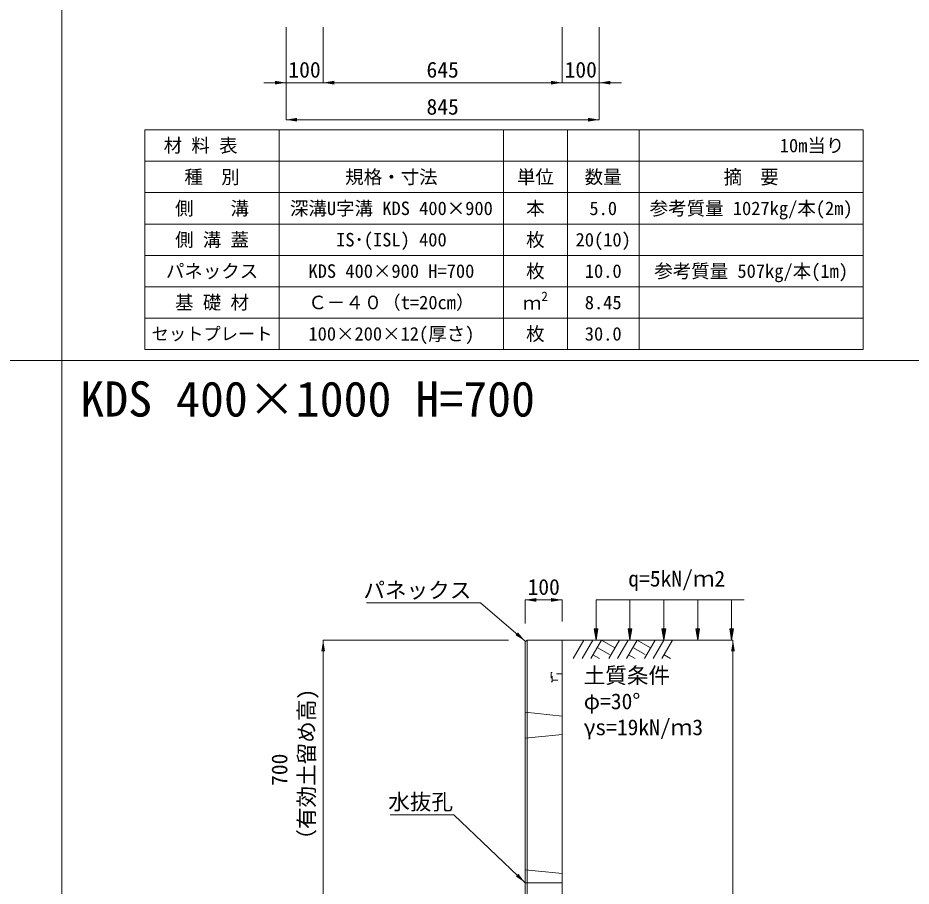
# Model space of a CAD drawing. Units: millimetres at full size. Extents: x 172874 to 217143, y 854931 to 903297.
# Drawn here: x 183556 to 185966, y 857312 to 859656 of the extents above; entities that cross this region are included whole.
import ezdxf
from ezdxf.enums import TextEntityAlignment as Align

# ---------------------------------------------------------------- set-up
doc = ezdxf.new("R2010")
doc.units = ezdxf.units.MM
doc.header["$LTSCALE"] = 20
for name, pattern in [('DASHED', [7.5, 6, -1.5]), ('USER1', [28.575, 19.05, -3.175, 3.175, -3.175]), ('USER3', [1.35, 0.75, -0.6])]:
    doc.linetypes.add(name, pattern=pattern)
for name, color, linetype, lineweight in [('0_2', 7, 'Continuous', 20), ('Defpoints_3', 8, 'Continuous', 0), ('パネックスKDS', 2, 'Continuous', 13), ('図枠', 5, 'Continuous', 13), ('寸法・材料表', 7, 'Continuous', 13), ('寸法線', 7, 'Continuous', 13), ('引出線', 4, 'Continuous', 13), ('補助線', 8, 'Continuous', 13), ('ｲﾝｻｰﾄ', 3, 'USER3', 5), ('ﾊｯﾁﾝｸﾞ', 7, 'Continuous', 5)]:
    doc.layers.add(name, color=color, linetype=linetype, lineweight=lineweight)
doc.layers.add('文字', color=7, linetype='Continuous')
doc.styles.add('ＭＳ ゴシック', font='')
doc.styles.add('ＭＳ Ｐゴシック', font='')
doc.styles.get('ＭＳ ゴシック').set_extended_font_data('MS Gothic')
doc.styles.get('ＭＳ Ｐゴシック').set_extended_font_data('MS PGothic')

# ---------------------------------------------------------------- blocks, each defined once
blk = doc.blocks.new('filled_arrow')
at = {"color": 0, "linetype": 'Continuous', "lineweight": -2}
blk.add_solid([(7.5, 1.25), (0, 0), (7.5, -1.25)], dxfattribs=at)

msp = doc.modelspace()

# ---------------------------------------------------------------- hatches: boundary and pattern name
at = {"layer": '寸法線'}
for points in [[(185121.11, 858006.42), (185116.11, 857976.42), (185111.11, 858006.42)], [(185212.53, 858006.42), (185207.53, 857976.42), (185202.53, 858006.42)], [(185303.94, 858006.42), (185298.94, 857976.42), (185293.94, 858006.42)], [(185395.35, 858006.42), (185390.35, 857976.42), (185385.35, 858006.42)], [(185486.77, 858006.42), (185481.77, 857976.42), (185476.77, 858006.42)], [(185486.77, 858006.42), (185481.77, 857976.42), (185476.77, 858006.42)]]:
    msp.add_hatch(color=256, dxfattribs=at).paths.add_polyline_path(points)

# ---------------------------------------------------------------- linework, layer by layer
at = {"layer": '0_2'}
msp.add_line((185024.7, 857976.42), (185424.7, 857976.42), dxfattribs=at)
at = {"layer": 'Defpoints_3'}
for p, q in [((183898.25, 859354.4), (185837.15, 859354.4)), ((183898.25, 859354.4), (183898.25, 859269.22)), ((184261.25, 859354.4), (184261.25, 859269.22)), ((184866.25, 859354.4), (184866.25, 859269.22)), ((185038.55, 859354.4), (185038.55, 859269.22)), ((185232.15, 859354.4), (185232.15, 859269.22)), ((185837.15, 859354.4), (185837.15, 859269.22))]:
    msp.add_line(p, q, dxfattribs=at)
at = {"layer": 'パネックスKDS'}
for p, q in [((184924.7, 857971.42), (184929.7, 857976.42)), ((184924.7, 857276.42), (184924.7, 857971.42)), ((184929.7, 857976.42), (185024.7, 857976.42)), ((185024.7, 856081.42), (185024.7, 857976.42))]:
    msp.add_line(p, q, dxfattribs=at)
at = {"layer": 'パネックスKDS', "lineweight": 5}
msp.add_line((184929.7, 857276.42), (184929.7, 857976.42), dxfattribs=at)
at = {"layer": 'パネックスKDS', "linetype": 'DASHED', "lineweight": 9}
for p, q in [((184924.7, 857781.42), (185024.7, 857771.42)), ((184924.7, 857711.42), (185024.7, 857721.42)), ((184924.7, 857356.42), (185024.7, 857346.42))]:
    msp.add_line(p, q, dxfattribs=at)
at = {"layer": '図枠'}
for p, q in [((183674.21, 874031.02), (183674.21, 854931.02)), ((172874.21, 858731.02), (193274.21, 858731.02))]:
    msp.add_line(p, q, dxfattribs=at)
at = {"layer": '寸法・材料表'}
for p, q in [((183898.25, 859269.22), (185837.15, 859269.22)), ((183898.25, 859269.22), (183898.25, 858761.02)), ((184261.25, 859269.22), (184261.25, 858761.02)), ((184866.25, 859269.22), (184866.25, 858761.02)), ((185038.55, 859269.22), (185038.55, 858761.02)), ((185232.15, 859269.22), (185232.15, 858761.02)), ((185837.15, 859269.22), (185837.15, 858761.02)), ((183898.25, 859184.52), (185837.15, 859184.52)), ((183898.25, 859099.82), (185837.15, 859099.82)), ((183898.25, 859015.12), (185837.15, 859015.12)), ((183898.25, 858930.42), (185837.15, 858930.42)), ((183898.25, 858845.72), (185837.15, 858845.72)), ((183898.25, 858761.02), (185837.15, 858761.02))]:
    msp.add_line(p, q, dxfattribs=at)
at = {"layer": '寸法線'}
for p, q in [((184279.31, 859631.42), (184279.31, 859481.42)), ((184279.31, 859631.42), (184279.31, 859381.42)), ((184379.31, 859631.42), (184379.31, 859481.42)), ((184379.31, 859631.42), (184379.31, 859481.42)), ((185024.7, 859631.42), (185024.7, 859481.42)), ((185024.7, 859631.42), (185024.7, 859481.42)), ((185124.7, 859631.42), (185124.7, 859481.42)), ((185124.7, 859631.42), (185124.7, 859381.42)), ((184219.31, 859481.42), (184439.31, 859481.42)), ((184379.31, 859481.42), (185024.7, 859481.42)), ((184964.7, 859481.42), (185184.7, 859481.42)), ((185124.7, 859381.42), (184279.31, 859381.42)), ((184924.7, 858084.97), (185024.7, 858084.97)), ((184924.7, 858021.42), (184924.7, 858084.97)), ((185024.7, 858026.42), (185024.7, 858084.97)), ((184379.7, 857276.42), (184379.7, 857976.42)), ((184879.7, 857976.42), (184379.7, 857976.42)), ((185074.7, 857976.42), (185485.54, 857976.42)), ((185485.54, 856081.42), (185485.54, 857976.42))]:
    msp.add_line(p, q, dxfattribs=at)
at = {"layer": '寸法線', "lineweight": 9}
for p, q in [((185516.11, 858084.97), (185116.11, 858084.97)), ((185116.11, 858006.42), (185116.11, 858084.97)), ((185207.53, 858006.42), (185207.53, 858084.97)), ((185298.94, 858006.42), (185298.94, 858084.97)), ((185390.35, 858006.42), (185390.35, 858084.97)), ((185481.77, 858006.42), (185481.77, 858084.97))]:
    msp.add_line(p, q, dxfattribs=at)
for points in [[(185121.11, 858006.42), (185116.11, 857976.42), (185111.11, 858006.42)], [(185212.53, 858006.42), (185207.53, 857976.42), (185202.53, 858006.42)], [(185303.94, 858006.42), (185298.94, 857976.42), (185293.94, 858006.42)], [(185395.35, 858006.42), (185390.35, 857976.42), (185385.35, 858006.42)], [(185486.77, 858006.42), (185481.77, 857976.42), (185476.77, 858006.42)], [(185486.77, 858006.42), (185481.77, 857976.42), (185476.77, 858006.42)]]:
    msp.add_lwpolyline(points, close=True, dxfattribs=at)
at = {"layer": '引出線'}
for points in [[(184924.7, 857973.92), (184804.49, 858077.38), (184496.24, 858077.38)], [(184924.7, 857321.42), (184732.24, 857504.87), (184560.5, 857504.87)]]:
    msp.add_lwpolyline(points, dxfattribs=at)
at = {"layer": '補助線', "linetype": 'USER1'}
msp.add_line((184924.7, 857321.42), (185004.7, 857321.42), dxfattribs=at)
at = {"layer": '補助線'}
msp.add_line((184924.7, 857321.42), (185024.7, 857321.42), dxfattribs=at)
at = {"layer": 'ｲﾝｻｰﾄ'}
for p, q in [((184994.7, 857888.92), (184994.7, 857863.92)), ((184997.7, 857888.92), (184994.7, 857888.92)), ((184997.7, 857863.92), (184997.7, 857888.92)), ((184994.7, 857863.92), (184997.7, 857863.92)), ((185024.7, 857884.92), (184997.7, 857884.92)), ((184997.7, 857867.92), (185024.7, 857867.92))]:
    msp.add_line(p, q, dxfattribs=at)
at = {"layer": 'ﾊｯﾁﾝｸﾞ', "lineweight": 9}
for p, q in [((185083.35, 857976.41), (185054.7, 857926.79)), ((185106.97, 857976.41), (185078.32, 857926.79)), ((185130.59, 857976.41), (185101.94, 857926.79)), ((185130.59, 857976.41), (185167.16, 857955.3)), ((185179.35, 857976.41), (185150.7, 857926.79)), ((185202.97, 857976.41), (185174.32, 857926.79)), ((185226.59, 857976.41), (185197.94, 857926.79)), ((185226.59, 857976.41), (185263.16, 857955.3)), ((185275.35, 857976.41), (185246.7, 857926.79)), ((185298.97, 857976.41), (185270.32, 857926.79)), ((185322.59, 857976.41), (185293.94, 857926.79)), ((185107.75, 857936.85), (185125.16, 857926.79)), ((185119.17, 857956.63), (185152.58, 857937.34)), ((185203.75, 857936.85), (185221.16, 857926.79)), ((185215.17, 857956.63), (185248.58, 857937.34)), ((185299.75, 857936.85), (185317.16, 857926.79))]:
    msp.add_line(p, q, dxfattribs=at)

# ---------------------------------------------------------------- block references
at = {"layer": '寸法線', "xscale": 4, "yscale": 4}
for p, rotation in [((184279.31, 859481.42), 180), ((185024.7, 859481.42), 180), ((185024.7, 859481.42), 180), ((185124.7, 859381.42), 180), ((185024.7, 858084.97), 180), ((184379.7, 857976.42), 270), ((185485.54, 857976.42), 270)]:
    msp.add_blockref('filled_arrow', p, dxfattribs=dict(at, rotation=rotation))
for p in [(184379.31, 859481.42), (184379.31, 859481.42), (185124.7, 859481.42), (184279.31, 859381.42), (184924.7, 858084.97)]:
    msp.add_blockref('filled_arrow', p, dxfattribs=at)
at = {"layer": '引出線', "xscale": 4, "yscale": 4}
for p, rotation in [((184924.7, 857973.92), 139.3), ((184924.7, 857321.42), 136.4)]:
    msp.add_blockref('filled_arrow', p, dxfattribs=dict(at, rotation=rotation))

# ---------------------------------------------------------------- texts
at = {"layer": '寸法・材料表', "style": 'ＭＳ ゴシック'}
msp.add_text('\u3000材 料 表', height=36.55, dxfattribs=at).set_placement((183899.41, 859311.81), align=Align.MIDDLE_LEFT)
msp.add_text('10m当り\u3000', height=36.55, dxfattribs=at).set_placement((185835.99, 859311.81), align=Align.MIDDLE_RIGHT)
for s, height, p in [('種\u3000別', 36.55, (184079.75, 859226.87)), ('規格・寸法', 36.55, (184563.75, 859226.87)), ('単位', 36.55, (184952.4, 859226.87)), ('数量', 36.55, (185135.35, 859226.87)), ('側\u3000\u3000溝', 36.55, (184079.75, 859142.17)), ('深溝U字溝 KDS 400×900', 36.55, (184563.75, 859142.17)), ('本', 36.55, (184952.4, 859142.17)), ('参考質量 1027kg/本(2m)', 36.55, (185534.65, 859142.17)), ('5.0', 36.55, (185135.35, 859142.17)), ('側 溝 蓋', 36.55, (184079.75, 859057.47)), ('IS･(ISL) 400', 36.55, (184563.75, 859057.47)), ('枚', 36.55, (184952.4, 859057.47)), ('20(10)', 36.55, (185135.35, 859057.47)), ('枚', 36.55, (184952.4, 858972.77)), ('参考質量 507kg/本(1m)', 36.55, (185534.65, 858972.77)), ('パネックス', 36.55, (184079.75, 858972.77)), ('KDS 400×900 H=700', 36.55, (184563.75, 858972.77)), ('10.0', 36.55, (185135.35, 858972.77)), ('基 礎 材', 36.55, (184079.75, 858888.07)), ('Ｃ－４０（t=20cm）', 36.55, (184563.75, 858888.07)), ('8.45', 36.55, (185135.35, 858888.07)), ('枚', 36.55, (184952.4, 858803.37)), ('セットプレート', 34.18, (184079.75, 858803.37)), ('100×200×12(厚さ)', 36.55, (184563.75, 858803.37)), ('30.0', 36.55, (185135.35, 858803.37))]:
    msp.add_text(s, height=height, dxfattribs=at).set_placement(p, align=Align.MIDDLE_CENTER)
at = {"layer": '寸法・材料表', "style": 'ＭＳ Ｐゴシック', "width": 0.95}
msp.add_text('摘\u3000要', height=38.1, dxfattribs=at).set_placement((185534.65, 859226.87), align=Align.MIDDLE_CENTER)
at = {"layer": '寸法・材料表', "style": 'ＭＳ ゴシック'}
for s, height, p in [('2', 25.59, (184968.6, 858884.1)), ('ｍ', 36.55, (184918.75, 858857.15))]:
    msp.add_text(s, height=height, dxfattribs=at).set_placement(p, align=Align.BOTTOM_LEFT)
at = {"layer": '寸法線', "style": 'ＭＳ ゴシック'}
for s, p in [('100', (184329.31, 859516.42)), ('645', (184702.01, 859516.42)), ('100', (185074.7, 859516.42)), ('845', (184702.01, 859416.42)), ('100', (184974.7, 858119.97))]:
    msp.add_text(s, height=42.72, dxfattribs=at).set_placement(p, align=Align.MIDDLE_CENTER)
for s, p in [('土質条件', (185082.67, 857902.43)), ('φ=30°', (185082.67, 857832.43)), ('γs=19kN/ｍ3', (185082.67, 857762.43))]:
    msp.add_text(s, height=42.72, dxfattribs=at).set_placement(p, align=Align.TOP_LEFT)
for s, p in [('（有効土留め高)', (184368.9, 857407.89)), ('700', (184295.78, 857582.71))]:
    msp.add_text(s, height=42.72, rotation=90, dxfattribs=at).set_placement(p, align=Align.BOTTOM_LEFT)
at = {"layer": '引出線', "style": 'ＭＳ ゴシック'}
for s, p in [('パネックス', (184779.49, 858132.52)), ('水抜孔', (184729.99, 857561.15))]:
    msp.add_text(s, height=42.72, dxfattribs=at).set_placement(p, align=Align.TOP_RIGHT)
at = {"layer": '文字', "style": 'ＭＳ ゴシック'}
for s, height, p in [('KDS 400×1000 H=700', 94.94, (183724.21, 858551.52)), ('q=5kN/ｍ2', 42.72, (185203, 858108.24))]:
    msp.add_text(s, height=height, dxfattribs=at).set_placement(p, align=Align.BOTTOM_LEFT)

doc.saveas('drawing.dxf')
